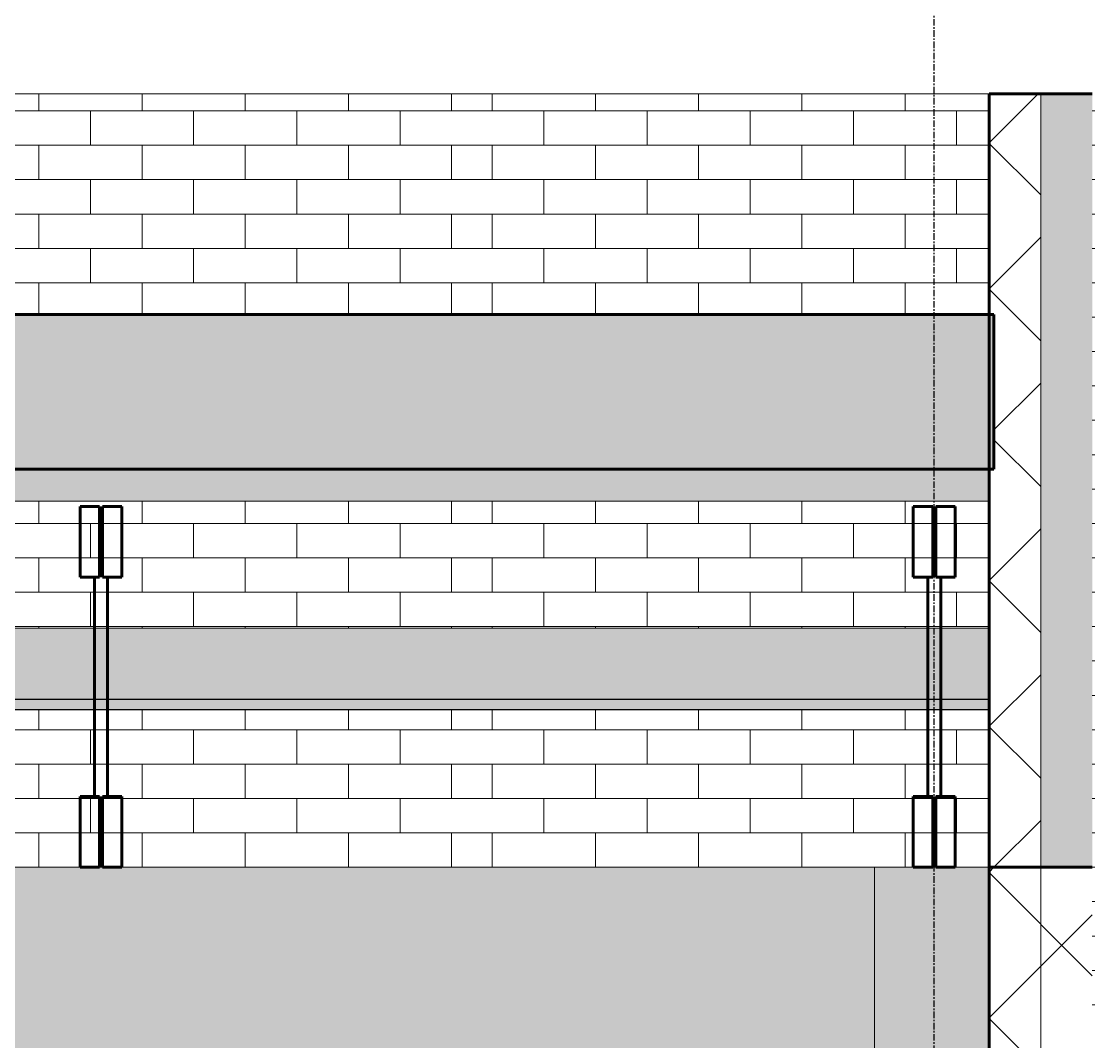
# Model space of a CAD drawing. Header units: inches. Extents: x 1275 to 2881, y -101 to 461.
# Drawn here: x 2237.1 to 2319.8, y 178.5 to 257.6 of the extents above; entities that cross this region are included whole.
import ezdxf

# ---------------------------------------------------------------- set-up
doc = ezdxf.new("R2010")
doc.units = ezdxf.units.IN
doc.header["$MEASUREMENT"] = 0
doc.linetypes.add('Grid Line 1_2_', pattern=[0.875, 0.5, -0.125, 0.125, -0.125])
for name, color, linetype, lineweight in [('0-1', 7, 'Continuous', 5), ('A-FLOR-LEVL-1', 51, 'Grid Line 1_2_', 9), ('A-ROOF', 132, 'Continuous', 18), ('A-ROOF-1', 132, 'Continuous', 5), ('A-ROOF-2', 132, 'Continuous', 60), ('A-WALL', 113, 'Continuous', 18), ('A-WALL-PATT-1', 252, 'Continuous', 9), ('A-WALL-PATT-3', 111, 'Continuous', 9), ('S-BEAM', 12, 'Continuous', 9), ('S-BEAM-2', 12, 'Continuous', 60), ('S-COLS', 52, 'Continuous', 9), ('S-FNDN', 32, 'Continuous', 18), ('S-FNDN-2', 250, 'Continuous', 60), ('S-FNDN-6', 32, 'Continuous', 60), ('S-GRID-1', 1, 'Grid Line 1_2_', 30)]:
    doc.layers.add(name, color=color, linetype=linetype, lineweight=lineweight)
pattern_1 = [(45, (1972.647, 112.405), (-5.65685, 5.65685), []), (135, (1972.647, 112.405), (-5.65685, -5.65685), [])]

# ---------------------------------------------------------------- blocks, each defined once
blk = doc.blocks.new('Oakfire_2_Amenities_rvt-1-BUILDING SECTION - EAST_WEST _ PREP KITCHEN - LOOKING SOUTH')
at = {"layer": 'A-FLOR-LEVL-1'}
blk.add_line((1275.24, 192), (2864.588, 192), dxfattribs=at)
blk = doc.blocks.new('Oakfire_2_Kitchen_rvt-1-BUILDING SECTION - EAST_WEST _ PREP KITCHEN - LOOKING SOUTH')
at = {"layer": 'A-WALL-PATT-1'}
h = blk.add_hatch(dxfattribs=at)
h.set_pattern_fill('FP_7', color=256, style=0, pattern_type=2)
h.set_pattern_definition(pattern_1)
h.paths.add_polyline_path([(2312.082, 108), (2320.082, 108), (2320.082, 192), (2312.082, 192), (2312.082, 111.208)], flags=0)
at = {"layer": 'A-FLOR-LEVL-1'}
blk.add_line((1275.24, 192), (2864.588, 192), dxfattribs=at)
at = {"layer": 'S-FNDN-2'}
for p, q in [((2320.082, 192), (2312.082, 192)), ((2312.082, 192), (2312.082, 108))]:
    blk.add_line(p, q, dxfattribs=at)
blk = doc.blocks.new('Timber-Column1 - 10x10-1518159-BUILDING SECTION - EAST_WEST _ PREP KITCHEN - LOOKING SOUTH')
at = {"layer": 'S-COLS'}
h = blk.add_hatch(color=256, dxfattribs=at)
h.paths.add_polyline_path([(2312.082, 108), (2312.082, 192), (2303.207, 192), (2303.207, 108), (2303.438, 108)], flags=0)
h.paths.add_polyline_path([(2312.457, 0), (2312.457, 108), (2312.082, 108), (2312.082, 96), (2303.207, 96), (2303.207, 0)], flags=0)
for p in [(2303.207, 108), (2312.082, 192)]:
    blk.add_line(p, (2303.207, 192), dxfattribs=at)
blk = doc.blocks.new('Dimension Lumber - THE BEAM-1543094-BUILDING SECTION - EAST_WEST _ PREP KITCHEN - LOOKING SOUTH')
at = {"layer": 'S-BEAM'}
h = blk.add_hatch(color=256, dxfattribs=at)
h.paths.add_polyline_path([(2069.918, 174), (2303.207, 174), (2303.207, 192), (2055.624, 192), (2055.624, 174)], flags=0)
h.paths.add_polyline_path([(1613.546, 174), (1784.916, 174), (1784.916, 192), (1537.332, 192), (1537.332, 174)], flags=0)
h.paths.add_polyline_path([(1794.166, 174), (2046.374, 174), (2046.374, 192), (1794.166, 192)], flags=0)
blk.add_line((2055.624, 192), (2303.207, 192), dxfattribs=at)
blk = doc.blocks.new('Dimension Lumber - 2x6 - JOIST-1543539-BUILDING SECTION - EAST_WEST _ PREP KITCHEN - LOOKING SOUTH')
at = {"layer": 'S-BEAM'}
blk.add_hatch(color=256, dxfattribs=at).paths.add_polyline_path([(1704.821, 205.045), (2312.082, 205.045), (2312.082, 210.544), (1528.457, 210.544), (1528.457, 205.045), (1613.546, 205.045)], flags=0)
for p, q in [((1528.457, 210.544), (2312.082, 210.544)), ((2312.082, 205.045), (1528.457, 205.045)), ((2312.082, 205.02), (1528.457, 205.02))]:
    blk.add_line(p, q, dxfattribs=at)
blk = doc.blocks.new('Dimension Lumber - 2x6 - JOIST-V4-BUILDING SECTION - EAST_WEST _ PREP KITCHEN - LOOKING SOUTH')
at = {"layer": 'S-BEAM'}
blk.add_hatch(color=256, dxfattribs=at).paths.add_polyline_path([(2069.918, 204.233), (2312.082, 204.233), (2312.082, 205.02), (1528.457, 205.02), (1528.457, 204.233), (1704.821, 204.233)], flags=0)
for p, q in [((2312.082, 204.233), (1528.457, 204.233)), ((2312.082, 204.207), (1528.457, 204.207))]:
    blk.add_line(p, q, dxfattribs=at)
blk = doc.blocks.new('Construction_Frames_RedBuilt_Openweb_Red-H_Tapered - Red-H_Tapered-1639657-BUILDING SECTION - EAST_WEST _ PREP KITCHEN - LOOKING SOUTH')
at = {"layer": 'S-BEAM-2'}
for p, q in [((1531.082, 220), (1531.082, 214.501)), ((1532.582, 220), (1531.082, 220)), ((1532.582, 214.501), (1532.582, 220)), ((1532.832, 220), (1532.832, 214.501)), ((1534.332, 220), (1532.832, 220)), ((1534.332, 214.501), (1534.332, 220)), ((1531.082, 214.501), (1532.582, 214.501)), ((1532.207, 197.5), (1532.207, 214.5)), ((1532.832, 214.501), (1534.332, 214.501)), ((1533.207, 214.5), (1533.207, 197.5)), ((1531.082, 197.5), (1531.082, 192)), ((1532.582, 197.5), (1531.082, 197.5)), ((1532.582, 192), (1532.582, 197.5)), ((1532.832, 192), (1532.832, 197.5)), ((1532.832, 197.5), (1534.332, 197.5)), ((1534.332, 197.5), (1534.332, 192)), ((1531.082, 192), (1532.582, 192)), ((1534.332, 192), (1532.832, 192))]:
    blk.add_line(p, q, dxfattribs=at)

msp = doc.modelspace()

# ---------------------------------------------------------------- hatches: boundary and pattern name
at = {"layer": 'A-ROOF'}
msp.add_hatch(color=256, dxfattribs=at).paths.add_polyline_path([(1528.082, 222.891), (2312.457, 222.891), (2312.457, 234.892), (1528.082, 234.892), (1528.082, 234.683)], flags=0)
at = {"layer": 'A-ROOF-1'}
msp.add_hatch(color=256, dxfattribs=at).paths.add_polyline_path([(2298.508, 220.405), (2312.082, 220.407), (2312.082, 222.891), (1528.457, 222.89), (1528.457, 221.262), (2154.417, 221.262), (2154.417, 220.405), (2294.019, 220.405)], flags=0)
at = {"layer": 'A-WALL-PATT-3'}
h = msp.add_hatch(dxfattribs=at)
h.set_pattern_fill('FP_9', color=256, style=0, pattern_type=2)
h.set_pattern_definition([(0, (2150.417, 192), (0, 2.667), []), (90, (2150.417, 192), (-4, 2.667), [2.667, -2.667])])
h.paths.add_polyline_path([(2155.284, 132), (2174.425, 132), (2174.425, 135.402), (2155.284, 135.402), (2155.284, 132.357)], flags=0)
h.paths.add_polyline_path([(2174.917, 142.055), (2154.792, 142.077), (2154.792, 144.811), (2195.042, 144.811), (2195.239, 144.781), (2195.427, 144.692), (2195.598, 144.548), (2195.744, 144.355), (2195.861, 144.122), (2195.941, 143.859), (2195.982, 143.577), (2195.982, 143.289), (2195.941, 143.007), (2195.861, 142.744), (2195.744, 142.511), (2195.598, 142.318), (2195.402, 142.163), (2195.185, 142.077), (2194.976, 142.055), (2175.163, 142.055)], flags=0)
h.paths.add_polyline_path([(2241.776, 132), (2270.917, 132), (2270.917, 174), (2154.417, 174), (2154.417, 142.034), (2155.284, 142.034), (2155.284, 135.559), (2174.425, 135.559), (2174.425, 142.034), (2175.409, 142.034), (2175.409, 135.559), (2194.058, 135.559), (2194.058, 142.034), (2195.534, 142.034), (2195.534, 132), (2198.058, 132), (2198.072, 142.077), (2198.097, 142.178), (2198.124, 143.806), (2198.169, 144.069), (2198.304, 144.458), (2198.441, 144.705), (2198.55, 144.846), (2198.681, 144.969), (2198.858, 145.064), (2199.042, 145.096), (2199.227, 145.064), (2199.404, 144.969), (2199.567, 144.815), (2199.71, 144.609), (2199.828, 144.357), (2199.915, 144.069), (2199.969, 143.757), (2199.987, 143.109), (2200.005, 132), (2236.097, 132), (2236.115, 143.757), (2236.169, 144.069), (2236.257, 144.357), (2236.374, 144.609), (2236.517, 144.815), (2236.681, 144.969), (2236.858, 145.064), (2237.108, 145.084), (2237.288, 145.031), (2237.433, 144.941), (2237.644, 144.705), (2237.78, 144.458), (2237.841, 144.313), (2237.915, 144.069), (2237.978, 143.6), (2237.987, 143.109), (2238.012, 142.077), (2238.026, 142.034), (2238.026, 132), (2239.808, 132), (2239.808, 142.034), (2241.776, 142.034), (2241.776, 135.903)], flags=0)
h.paths.add_polyline_path([(2175.409, 132), (2194.058, 132), (2194.058, 135.402), (2175.409, 135.402), (2175.409, 132.816)], flags=0)
h.paths.add_polyline_path([(2240.792, 142.055), (2240.596, 142.085), (2240.408, 142.174), (2240.237, 142.318), (2240.09, 142.511), (2239.974, 142.744), (2239.894, 143.007), (2239.853, 143.289), (2239.853, 143.577), (2239.894, 143.859), (2239.974, 144.122), (2240.09, 144.355), (2240.237, 144.548), (2240.408, 144.692), (2240.596, 144.781), (2240.792, 144.811), (2241.057, 144.748), (2241.218, 144.657), (2241.348, 144.548), (2241.53, 144.283), (2241.611, 144.122), (2241.711, 143.724), (2241.732, 143.577), (2241.711, 143.142), (2241.691, 143.007), (2241.611, 142.744), (2241.494, 142.511), (2241.284, 142.265), (2241.177, 142.174), (2240.935, 142.077), (2240.792, 142.055)], flags=0)
h.paths.add_polyline_path([(2270.917, 192), (2270.917, 204.207), (2154.417, 204.207), (2154.417, 192), (2251.501, 192)], flags=0)
h.paths.add_polyline_path([(2221.495, 210.544), (2270.917, 210.544), (2270.917, 220.405), (2154.417, 220.405), (2154.417, 210.544)], flags=0)
h.paths.add_polyline_path([(2270.917, 234.892), (2270.917, 252), (2154.417, 252), (2154.417, 234.892), (2182.098, 234.892)], flags=0)
h = msp.add_hatch(dxfattribs=at)
h.set_pattern_fill('FP_10', color=256, style=0, pattern_type=2)
h.set_pattern_definition([(0, (2601.564, 192), (0, 2.667), []), (90, (2601.564, 192), (-4, 2.667), [2.667, -2.667])])
h.paths.add_polyline_path([(2526.29, 180), (2597.564, 180), (2597.564, 252), (2320.082, 252), (2320.082, 180), (2503.471, 180)], flags=0)
h.paths.add_polyline_path([(2279.111, 192), (2312.082, 192), (2312.082, 204.207), (2270.917, 204.207), (2270.917, 192), (2277.778, 192)], flags=0)
h.paths.add_polyline_path([(2291.774, 210.544), (2312.082, 210.544), (2312.082, 220.405), (2270.917, 220.405), (2270.917, 210.544), (2288.381, 210.544)], flags=0)
h.paths.add_polyline_path([(2302.301, 234.892), (2312.082, 234.892), (2312.082, 252), (2270.917, 252), (2270.917, 234.892)], flags=0)
h = msp.add_hatch(dxfattribs=at)
h.set_pattern_fill('FP_7', color=256, style=0, pattern_type=2)
h.set_pattern_definition(pattern_1)
h.paths.add_polyline_path([(2316.082, 192), (2316.082, 252), (2312.082, 252), (2312.082, 234.892), (2312.457, 234.892), (2312.457, 222.891), (2312.082, 222.887), (2312.082, 192), (2312.457, 192)], flags=0)
at = {"layer": 'S-FNDN'}
msp.add_hatch(color=256, dxfattribs=at).paths.add_polyline_path([(2316.082, 192), (2320.082, 192), (2320.082, 252), (2316.082, 252), (2316.082, 221.262)], flags=0)

# ---------------------------------------------------------------- linework, layer by layer
at = {"layer": 'A-FLOR-LEVL-1'}
msp.add_line((1275.24, 192), (2864.588, 192), dxfattribs=at)
at = {"layer": 'A-ROOF'}
msp.add_line((2154.417, 220.405), (2312.082, 220.405), dxfattribs=at)
at = {"layer": 'A-ROOF-2'}
for p, q in [((2312.457, 234.892), (1528.082, 234.892)), ((2312.457, 222.891), (2312.457, 234.892)), ((1528.082, 222.891), (2312.457, 222.891))]:
    msp.add_line(p, q, dxfattribs=at)
at = {"layer": 'A-WALL'}
msp.add_line((2316.082, 132), (2316.082, 252), dxfattribs=at)
at = {"layer": 'S-FNDN'}
msp.add_line((2312.082, 252), (1528.457, 252), dxfattribs=at)
at = {"layer": 'S-FNDN-6'}
for p, q in [((2312.082, 252), (2312.082, 132)), ((2320.082, 252), (2312.082, 252))]:
    msp.add_line(p, q, dxfattribs=at)
at = {"layer": 'S-GRID-1'}
msp.add_line((2307.832, -101.448), (2307.832, 422.622), dxfattribs=at)

# ---------------------------------------------------------------- block references
at = {"layer": '0-1'}
for name in ['Oakfire_2_Amenities_rvt-1-BUILDING SECTION - EAST_WEST _ PREP KITCHEN - LOOKING SOUTH', 'Oakfire_2_Kitchen_rvt-1-BUILDING SECTION - EAST_WEST _ PREP KITCHEN - LOOKING SOUTH']:
    msp.add_blockref(name, (0, 0), dxfattribs=at)
at = {"layer": 'S-BEAM'}
for name in ['Dimension Lumber - 2x6 - JOIST-1543539-BUILDING SECTION - EAST_WEST _ PREP KITCHEN - LOOKING SOUTH', 'Dimension Lumber - 2x6 - JOIST-V4-BUILDING SECTION - EAST_WEST _ PREP KITCHEN - LOOKING SOUTH', 'Dimension Lumber - THE BEAM-1543094-BUILDING SECTION - EAST_WEST _ PREP KITCHEN - LOOKING SOUTH']:
    msp.add_blockref(name, (0, 0), dxfattribs=at)
at = {"layer": 'S-BEAM-2'}
for p in [(710.531, 0), (775.125, 0)]:
    msp.add_blockref('Construction_Frames_RedBuilt_Openweb_Red-H_Tapered - Red-H_Tapered-1639657-BUILDING SECTION - EAST_WEST _ PREP KITCHEN - LOOKING SOUTH', p, dxfattribs=at)
at = {"layer": 'S-COLS'}
msp.add_blockref('Timber-Column1 - 10x10-1518159-BUILDING SECTION - EAST_WEST _ PREP KITCHEN - LOOKING SOUTH', (0, 0), dxfattribs=at)

doc.saveas('drawing.dxf')
